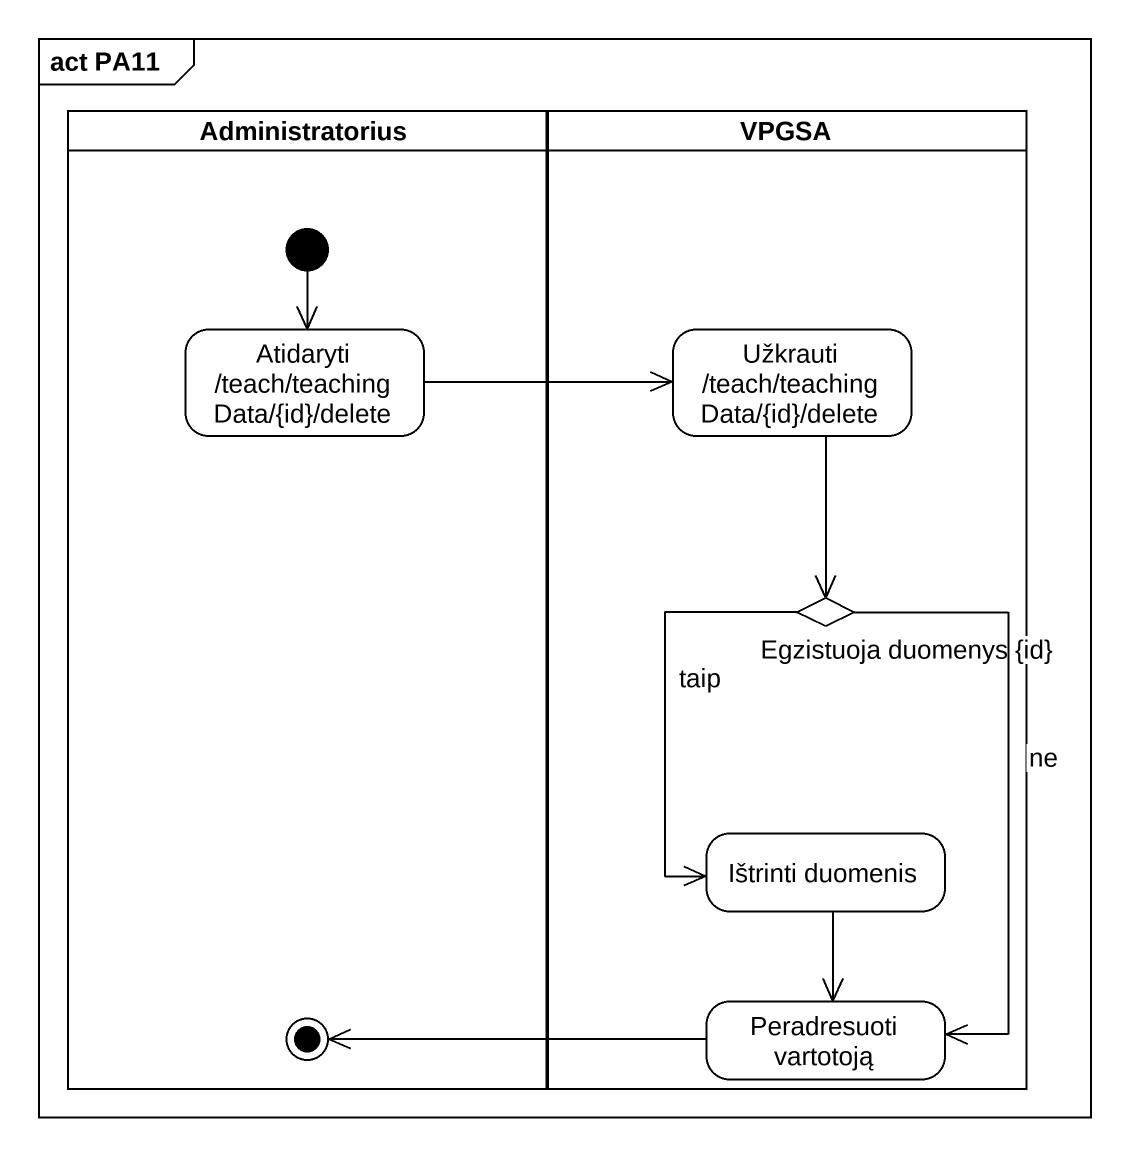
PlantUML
@startuml
mainframe act PA11
hide empty description
state Administratorius <<partition>> {
  state "Atidaryti /teach/teachingData/{id}/delete" as Atidaryti_teach
  state final1 <<end>>
  [*] --> Atidaryti_teach
}
state VPGSA <<partition>> {
  state "Užkrauti /teach/teachingData/{id}/delete" as Užkrauti_teach_teachingData
  state "Egzistuoja duomenys {id}" as Egzistuoja_duomenys_id <<choice>>
  state "Ištrinti duomenis" as Ištrinti_duomenis
  state "Peradresuoti vartotoją" as Peradresuoti_vartotoją
}
Atidaryti_teach -right-> Užkrauti_teach_teachingData
Užkrauti_teach_teachingData --> Egzistuoja_duomenys_id
Egzistuoja_duomenys_id --> Ištrinti_duomenis : taip
Egzistuoja_duomenys_id --> Peradresuoti_vartotoją : ne
Ištrinti_duomenis --> Peradresuoti_vartotoją
Peradresuoti_vartotoją -left-> final1
@enduml
